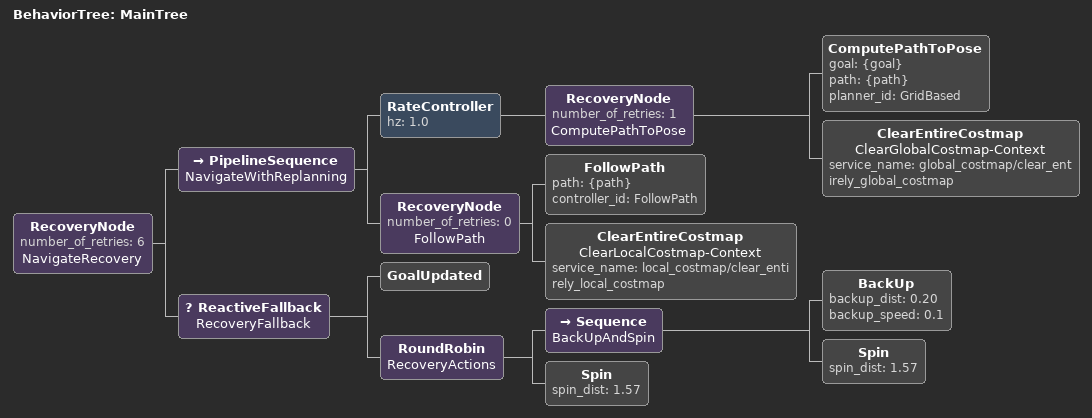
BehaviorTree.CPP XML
<!--
  Replan at 1 Hz and enter the outer recovery round-robin immediately when
  FollowPath fails. ClearingActions and Wait remain disabled for testing.
-->
<root main_tree_to_execute="MainTree">
  <BehaviorTree ID="MainTree">
    <RecoveryNode number_of_retries="6" name="NavigateRecovery">
      <PipelineSequence name="NavigateWithReplanning">
        <RateController hz="1.0">
          <RecoveryNode number_of_retries="1" name="ComputePathToPose">
            <ComputePathToPose goal="{goal}" path="{path}" planner_id="GridBased"/>
            <ClearEntireCostmap name="ClearGlobalCostmap-Context" service_name="global_costmap/clear_entirely_global_costmap"/>
          </RecoveryNode>
        </RateController>
        <RecoveryNode number_of_retries="0" name="FollowPath">
          <FollowPath path="{path}" controller_id="FollowPath"/>
          <ClearEntireCostmap name="ClearLocalCostmap-Context" service_name="local_costmap/clear_entirely_local_costmap"/>
        </RecoveryNode>
      </PipelineSequence>
      <ReactiveFallback name="RecoveryFallback">
        <GoalUpdated/>
        <RoundRobin name="RecoveryActions">
          <Sequence name="BackUpAndSpin">
            <BackUp backup_dist="0.20" backup_speed="0.1"/>
            <Spin spin_dist="1.57"/>
          </Sequence>
          <Spin spin_dist="1.57"/>
        </RoundRobin>
      </ReactiveFallback>
    </RecoveryNode>
  </BehaviorTree>
</root>
